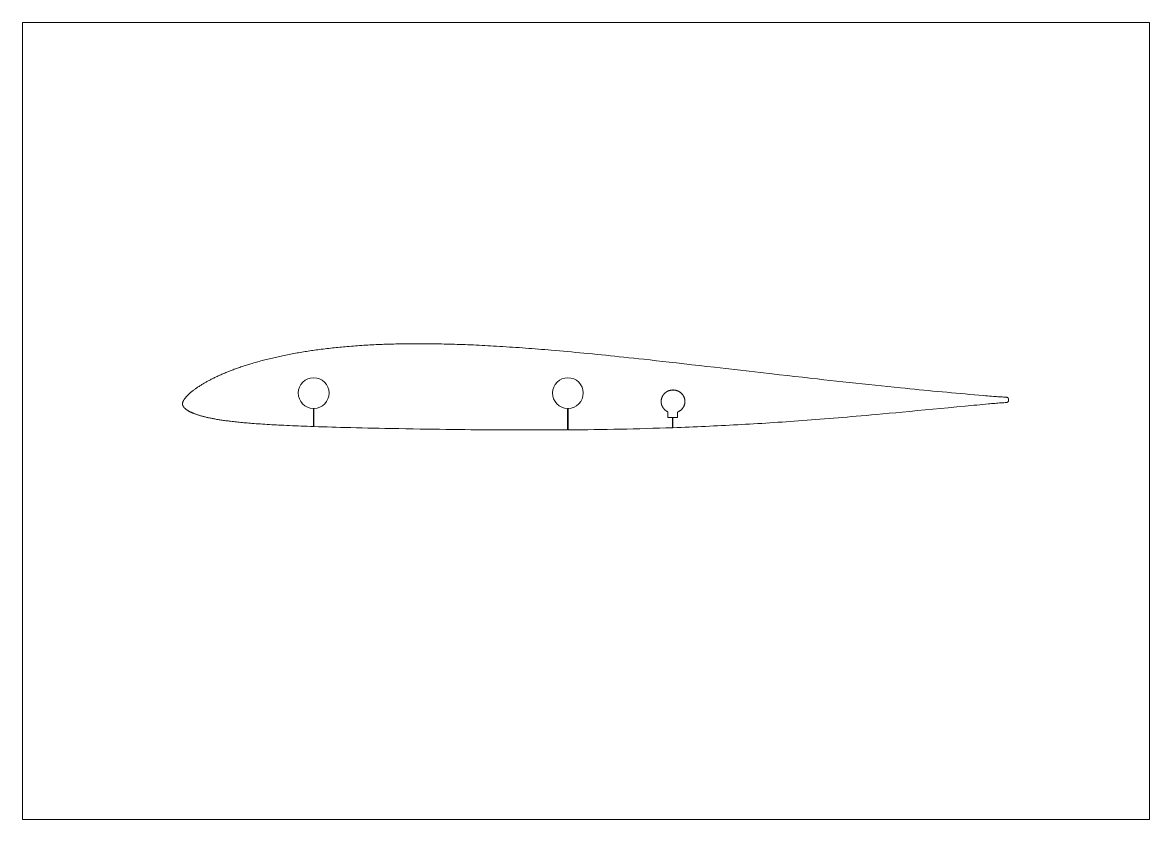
# Paper-space layout 'Sheet' of a CAD drawing. Header units: millimetres. Extents: x 0 to 594, y 0 to 420.
# The model-space entities are those that its viewports show. They can reach past a viewport. Long polylines and large blocks are cut down to what shows.
import ezdxf

# ---------------------------------------------------------------- set-up
doc = ezdxf.new("R2010")
doc.units = ezdxf.units.MM
doc.layers.add('Geometries', color=7, linetype='Continuous')

msp = doc.modelspace()

# ---------------------------------------------------------------- linework, layer by layer
at = {"layer": 'Geometries', "linetype": 'Continuous', "lineweight": 13}
for p, q in [((153.3, 216.62), (153.3, 207.1)), ((153.6, 207.09), (153.6, 216.62)), ((287.3, 216.62), (287.3, 205.33)), ((287.6, 205.33), (287.6, 216.62)), ((340.08, 211.79), (340.09, 214.87)), ((345.26, 214.7), (345.26, 211.79)), ((342.52, 211.79), (340.08, 211.79)), ((342.52, 206.47), (342.52, 211.79)), ((345.26, 211.79), (342.82, 211.79)), ((342.82, 211.79), (342.82, 206.48))]:
    msp.add_line(p, q, dxfattribs=at)
at = {"layer": 'Geometries', "linetype": 'Continuous', "lineweight": 13, "flags": 128}
for points in [[(518.67, 222.52), (517.91, 222.56), (517.14, 222.6), (516.38, 222.65), (515.62, 222.7), (514.85, 222.74), (514.1, 222.8), (513.35, 222.85), (512.6, 222.9), (511.85, 222.96), (510.78, 223.05), (509.71, 223.13), (508.63, 223.22), (507.56, 223.31), (506.49, 223.4), (504.1, 223.61), (501.71, 223.82), (499.32, 224.03), (496.93, 224.24), (494.49, 224.45), (492.05, 224.67), (489.62, 224.89), (487.18, 225.11), (484.74, 225.33), (482.3, 225.56), (479.87, 225.79), (477.43, 226.02), (474.99, 226.26), (472.55, 226.49), (470.12, 226.73), (467.68, 226.97), (465.25, 227.22), (462.81, 227.46), (459.46, 227.8), (456.11, 228.15), (452.76, 228.49), (449.42, 228.84), (446.01, 229.2), (442.6, 229.56), (439.19, 229.93), (435.78, 230.29), (432.38, 230.66), (429.03, 231.03), (425.68, 231.39), (422.34, 231.76), (418.99, 232.14), (415.01, 232.58), (411.03, 233.03), (407.04, 233.48), (403.06, 233.93), (399.08, 234.38), (395.1, 234.83), (389.02, 235.53), (382.94, 236.22), (376.86, 236.92), (370.78, 237.62), (364.7, 238.32), (360.72, 238.78), (356.73, 239.23), (352.75, 239.68), (348.77, 240.14), (344.79, 240.59), (340.81, 241.03), (337.46, 241.41), (334.11, 241.78), (330.77, 242.15), (327.42, 242.51), (324.79, 242.8), (322.16, 243.08), (319.53, 243.36), (316.9, 243.64), (314.55, 243.88), (312.21, 244.13), (309.86, 244.37), (307.51, 244.61), (305.16, 244.85), (302.81, 245.08), (300.46, 245.32), (298.11, 245.55), (295.94, 245.76), (293.77, 245.96), (291.59, 246.17), (289.42, 246.37), (287.25, 246.57), (285.12, 246.76), (282.98, 246.95), (280.85, 247.14), (278.72, 247.32), (277.01, 247.47), (275.3, 247.61), (273.59, 247.75), (271.88, 247.89), (270.18, 248.02), (268.5, 248.15), (266.82, 248.28), (265.14, 248.41), (263.46, 248.53), (261.75, 248.65), (260.04, 248.77), (258.33, 248.89), (256.62, 249), (254.91, 249.11), (253.23, 249.22), (251.55, 249.32), (249.87, 249.42), (248.19, 249.52), (246.69, 249.6), (245.19, 249.69), (243.69, 249.76), (242.19, 249.84), (240.69, 249.92), (239.19, 249.99), (237.69, 250.06), (236.19, 250.12), (234.76, 250.18), (233.33, 250.24), (231.91, 250.29), (230.48, 250.34), (229.05, 250.39), (227.62, 250.44), (226.28, 250.48), (224.93, 250.52), (223.59, 250.55), (222.24, 250.58), (220.89, 250.61), (219.55, 250.64), (218.2, 250.66), (216.85, 250.68), (215.51, 250.7), (214.16, 250.72), (212.84, 250.73), (211.52, 250.74), (210.19, 250.74), (208.87, 250.74), (207.75, 250.74), (206.63, 250.74), (205.51, 250.73), (204.38, 250.73), (203.26, 250.72), (202.14, 250.7), (201.08, 250.69), (200.02, 250.67), (198.97, 250.65), (197.91, 250.63), (196.85, 250.61), (195.79, 250.58), (194.74, 250.56), (193.68, 250.53), (192.62, 250.49), (191.56, 250.46), (190.52, 250.42), (189.49, 250.38), (188.45, 250.34), (187.41, 250.3), (186.32, 250.25), (185.23, 250.2), (184.14, 250.14), (183.05, 250.08), (181.96, 250.02), (180.9, 249.96), (179.83, 249.89), (178.76, 249.83), (177.69, 249.76), (176.6, 249.68), (175.51, 249.6), (174.42, 249.52), (173.33, 249.43), (172.24, 249.34), (171.15, 249.25), (170.06, 249.16), (169.11, 249.07), (168.16, 248.98), (167.2, 248.89), (166.25, 248.8), (165.3, 248.7), (164.35, 248.6), (163.4, 248.5), (162.45, 248.39), (161.45, 248.28), (160.46, 248.16), (159.46, 248.04), (158.47, 247.92), (157.48, 247.79), (156.48, 247.66), (155.63, 247.55), (154.78, 247.43), (153.94, 247.32), (153.09, 247.2), (152.24, 247.07), (151.41, 246.95), (150.58, 246.82), (149.74, 246.69), (148.91, 246.56), (148.06, 246.43), (147.22, 246.29), (146.37, 246.15), (145.52, 246), (144.68, 245.85), (143.83, 245.7), (142.99, 245.55), (142.14, 245.39), (141.3, 245.23), (140.46, 245.07), (139.61, 244.91), (138.77, 244.74), (137.93, 244.57), (137.09, 244.39), (136.32, 244.23), (135.55, 244.06), (134.78, 243.9), (134.01, 243.72), (133.24, 243.55), (132.48, 243.37), (131.69, 243.19), (130.9, 243), (130.11, 242.81), (129.32, 242.61), (128.53, 242.42), (127.75, 242.22), (127.01, 242.02), (126.27, 241.83), (125.53, 241.63), (124.79, 241.43), (124.05, 241.23), (123.32, 241.02), (122.58, 240.81), (121.85, 240.6), (121.11, 240.38), (120.38, 240.16), (119.8, 239.98), (119.23, 239.81), (118.66, 239.63), (118.08, 239.45), (117.51, 239.26), (116.9, 239.07), (116.3, 238.87), (115.69, 238.67), (115.09, 238.46), (114.49, 238.25), (113.88, 238.05), (113.32, 237.85), (112.75, 237.64), (112.19, 237.44), (111.62, 237.23), (111.06, 237.02), (110.5, 236.81), (109.94, 236.59), (109.38, 236.38), (108.82, 236.16), (108.26, 235.93), (107.71, 235.71), (107.16, 235.49), (106.62, 235.26), (106.07, 235.03), (105.57, 234.82), (105.08, 234.61), (104.58, 234.39), (104.08, 234.17), (103.59, 233.95), (103.09, 233.72), (102.6, 233.49), (102.11, 233.26), (101.66, 233.05), (101.22, 232.84), (100.79, 232.63), (100.35, 232.41), (99.91, 232.19), (99.48, 231.97), (99.04, 231.75), (98.67, 231.55), (98.29, 231.35), (97.91, 231.15), (97.54, 230.94), (97.16, 230.74), (96.79, 230.53), (96.42, 230.32), (96.05, 230.11), (95.66, 229.88), (95.28, 229.65), (94.9, 229.42), (94.51, 229.19), (94.13, 228.95), (93.76, 228.71), (93.39, 228.48), (93.03, 228.24), (92.66, 228), (92.3, 227.76), (91.94, 227.51), (91.66, 227.32), (91.38, 227.12), (91.11, 226.92), (90.83, 226.72), (90.55, 226.52), (90.28, 226.32), (90.01, 226.11), (89.74, 225.9), (89.47, 225.69), (89.2, 225.48), (88.99, 225.31), (88.79, 225.14), (88.58, 224.97), (88.38, 224.79), (88.17, 224.62), (87.99, 224.45), (87.81, 224.29), (87.63, 224.13), (87.45, 223.96), (87.28, 223.79), (87.14, 223.66), (87.01, 223.52), (86.88, 223.38), (86.74, 223.24), (86.62, 223.1), (86.46, 222.93), (86.3, 222.75), (86.14, 222.56), (85.99, 222.38), (85.87, 222.24), (85.75, 222.09), (85.63, 221.94), (85.52, 221.8), (85.43, 221.69), (85.35, 221.58), (85.27, 221.47), (85.2, 221.35), (85.12, 221.24), (85.05, 221.13), (84.98, 221.01), (84.91, 220.9), (84.85, 220.79), (84.8, 220.68), (84.74, 220.57), (84.69, 220.45), (84.64, 220.34), (84.6, 220.25), (84.57, 220.16), (84.54, 220.08), (84.5, 219.99), (84.47, 219.9), (84.44, 219.81), (84.41, 219.72), (84.39, 219.63), (84.37, 219.56), (84.36, 219.5), (84.34, 219.43), (84.33, 219.37), (84.32, 219.31), (84.32, 219.24), (84.31, 219.18), (84.31, 219.11), (84.31, 219.05)], [(340.09, 214.87), (339.99, 214.91), (339.89, 214.96), (339.79, 215.01), (339.7, 215.07), (339.6, 215.12), (339.5, 215.18), (339.41, 215.24), (339.31, 215.31), (339.21, 215.37), (339.11, 215.44), (339.01, 215.52), (338.92, 215.59), (338.82, 215.67), (338.72, 215.75), (338.62, 215.84), (338.53, 215.92), (338.44, 216), (338.36, 216.08), (338.28, 216.17), (338.2, 216.25), (338.12, 216.34), (338.04, 216.43), (337.96, 216.53), (337.88, 216.62), (337.8, 216.72), (337.73, 216.83), (337.65, 216.94), (337.58, 217.05), (337.5, 217.16), (337.43, 217.28), (337.37, 217.39), (337.31, 217.5), (337.25, 217.61), (337.19, 217.72), (337.14, 217.84), (337.09, 217.96), (337.04, 218.07), (337, 218.18), (336.95, 218.3), (336.91, 218.42), (336.87, 218.54), (336.84, 218.66), (336.8, 218.78), (336.77, 218.9), (336.74, 219.03), (336.72, 219.15), (336.69, 219.28), (336.67, 219.4), (336.66, 219.53), (336.64, 219.65), (336.63, 219.78), (336.62, 219.92), (336.61, 220.05), (336.61, 220.18), (336.61, 220.31), (336.61, 220.44), (336.61, 220.57), (336.62, 220.7), (336.63, 220.83), (336.65, 220.97), (336.66, 221.1), (336.69, 221.24), (336.71, 221.37), (336.74, 221.5), (336.77, 221.63), (336.8, 221.76), (336.83, 221.88), (336.86, 222), (336.9, 222.12), (336.94, 222.23), (336.98, 222.35), (337.03, 222.46), (337.07, 222.58), (337.13, 222.7), (337.19, 222.82), (337.24, 222.94), (337.31, 223.06), (337.37, 223.18), (337.44, 223.29), (337.51, 223.41), (337.58, 223.52), (337.65, 223.63), (337.73, 223.74), (337.81, 223.84), (337.88, 223.94), (337.97, 224.04), (338.05, 224.14), (338.13, 224.24), (338.22, 224.34), (338.31, 224.43), (338.4, 224.52), (338.49, 224.61), (338.58, 224.69), (338.67, 224.78), (338.77, 224.86), (338.86, 224.93), (338.96, 225.01), (339.06, 225.08), (339.16, 225.16), (339.26, 225.23), (339.36, 225.29), (339.46, 225.36), (339.56, 225.42), (339.67, 225.49), (339.78, 225.55), (339.89, 225.6), (340, 225.66), (340.11, 225.71), (340.22, 225.76), (340.35, 225.82), (340.47, 225.87), (340.6, 225.92), (340.73, 225.97), (340.86, 226.02), (340.99, 226.06), (341.12, 226.09), (341.25, 226.13), (341.38, 226.16), (341.5, 226.19), (341.63, 226.22), (341.75, 226.24), (341.87, 226.26), (342, 226.28), (342.12, 226.29), (342.24, 226.31), (342.35, 226.32), (342.47, 226.33), (342.6, 226.33), (342.72, 226.34), (342.85, 226.34), (342.97, 226.34), (343.09, 226.33), (343.19, 226.33), (343.3, 226.32), (343.42, 226.32), (343.53, 226.31), (343.64, 226.29), (343.75, 226.28), (343.87, 226.26), (343.98, 226.24), (344.1, 226.22), (344.22, 226.2), (344.34, 226.17), (344.46, 226.14), (344.58, 226.11), (344.71, 226.07), (344.83, 226.04), (344.96, 225.99), (345.07, 225.96), (345.18, 225.92), (345.29, 225.87), (345.4, 225.83), (345.51, 225.78), (345.62, 225.73), (345.73, 225.67), (345.84, 225.62), (345.96, 225.55), (346.08, 225.49), (346.19, 225.42), (346.31, 225.35), (346.42, 225.28), (346.54, 225.2), (346.64, 225.12), (346.74, 225.05), (346.84, 224.97), (346.94, 224.89), (347.04, 224.81), (347.14, 224.72), (347.23, 224.64), (347.32, 224.55), (347.41, 224.46), (347.5, 224.37), (347.58, 224.28), (347.67, 224.18), (347.75, 224.09), (347.83, 223.99), (347.91, 223.88), (347.99, 223.78), (348.06, 223.68), (348.14, 223.57), (348.21, 223.46), (348.27, 223.35), (348.34, 223.24), (348.41, 223.12), (348.47, 223.01), (348.53, 222.89), (348.59, 222.77), (348.64, 222.65), (348.69, 222.53), (348.74, 222.4), (348.79, 222.28), (348.83, 222.15), (348.87, 222.03), (348.91, 221.9), (348.95, 221.77), (348.98, 221.63), (349.01, 221.5), (349.03, 221.37), (349.06, 221.25), (349.07, 221.13), (349.09, 221.01), (349.1, 220.89), (349.11, 220.76), (349.12, 220.64), (349.13, 220.52), (349.13, 220.39), (349.13, 220.25), (349.13, 220.12), (349.13, 219.99), (349.12, 219.85), (349.11, 219.72), (349.09, 219.59), (349.07, 219.46), (349.05, 219.33), (349.03, 219.2), (349.01, 219.08), (348.98, 218.95), (348.95, 218.83), (348.91, 218.71), (348.88, 218.58), (348.84, 218.46), (348.8, 218.34), (348.75, 218.22), (348.71, 218.11), (348.66, 217.99), (348.61, 217.88), (348.56, 217.77), (348.51, 217.66), (348.45, 217.55), (348.4, 217.44), (348.34, 217.34), (348.27, 217.24), (348.21, 217.13), (348.15, 217.03), (348.08, 216.94), (348.01, 216.84), (347.94, 216.74), (347.86, 216.64), (347.79, 216.55), (347.71, 216.45), (347.63, 216.36), (347.54, 216.26), (347.44, 216.16), (347.35, 216.06), (347.25, 215.97), (347.15, 215.88), (347.05, 215.79), (346.95, 215.7), (346.85, 215.62), (346.75, 215.54), (346.64, 215.46), (346.54, 215.39), (346.44, 215.32), (346.33, 215.25), (346.23, 215.19), (346.13, 215.12), (346.02, 215.06), (345.92, 215.01), (345.82, 214.95), (345.71, 214.9), (345.59, 214.84), (345.48, 214.79), (345.37, 214.74), (345.26, 214.7)], [(518.67, 222.52), (518.73, 222.52), (518.78, 222.51), (518.84, 222.5), (518.89, 222.49), (518.95, 222.47), (519, 222.46), (519.05, 222.44), (519.1, 222.41), (519.14, 222.39), (519.19, 222.36), (519.24, 222.33), (519.28, 222.3), (519.33, 222.26), (519.37, 222.23), (519.41, 222.19), (519.44, 222.15), (519.48, 222.1), (519.51, 222.06), (519.54, 222.01), (519.57, 221.96), (519.59, 221.91), (519.61, 221.86), (519.63, 221.81), (519.65, 221.76), (519.66, 221.71), (519.67, 221.66), (519.68, 221.61), (519.68, 221.56), (519.69, 221.51)], [(519.69, 220.73), (519.69, 220.68), (519.69, 220.63), (519.68, 220.57), (519.67, 220.52), (519.65, 220.47), (519.64, 220.42), (519.62, 220.38), (519.6, 220.33), (519.58, 220.28), (519.55, 220.24), (519.53, 220.19), (519.49, 220.15), (519.46, 220.11), (519.43, 220.07), (519.39, 220.03), (519.35, 220), (519.31, 219.97), (519.27, 219.94), (519.22, 219.91), (519.18, 219.88), (519.13, 219.86), (519.08, 219.84), (519.04, 219.82), (518.98, 219.8), (518.92, 219.79), (518.87, 219.78), (518.81, 219.77), (518.75, 219.76)], [(519.69, 221.51), (519.69, 221.29), (519.69, 221.07), (519.69, 220.73)], [(153.3, 207.1), (151.71, 207.15), (150.11, 207.21), (148.52, 207.27), (146.93, 207.33), (145.33, 207.39), (143.74, 207.46), (142.23, 207.52), (140.73, 207.58), (139.23, 207.65), (137.73, 207.72), (136.23, 207.8), (135, 207.86), (133.78, 207.92), (132.55, 207.99), (131.33, 208.06), (130.1, 208.13), (128.88, 208.2), (127.66, 208.28), (126.54, 208.35), (125.41, 208.43), (124.29, 208.5), (123.17, 208.58), (122.05, 208.67), (120.93, 208.75), (120.09, 208.82), (119.25, 208.89), (118.41, 208.96), (117.57, 209.03), (116.73, 209.11), (115.89, 209.19), (115.05, 209.27), (114.22, 209.35), (113.46, 209.42), (112.71, 209.5), (111.96, 209.58), (111.21, 209.67), (110.45, 209.75), (109.7, 209.84), (108.95, 209.93), (108.34, 210.01), (107.73, 210.09), (107.13, 210.17), (106.52, 210.25), (105.91, 210.34), (105.31, 210.43), (104.7, 210.52), (104.14, 210.6), (103.59, 210.69), (103.03, 210.78), (102.48, 210.87), (101.93, 210.97), (101.37, 211.07), (100.9, 211.16), (100.43, 211.25), (99.95, 211.34), (99.48, 211.43), (99.01, 211.53), (98.54, 211.62), (98.07, 211.72), (97.64, 211.82), (97.2, 211.92), (96.77, 212.01), (96.34, 212.12), (95.92, 212.22), (95.49, 212.33), (95.14, 212.42), (94.8, 212.51), (94.45, 212.61), (94.11, 212.7), (93.76, 212.8), (93.42, 212.91), (93.1, 213.01), (92.78, 213.11), (92.46, 213.21), (92.14, 213.32), (91.82, 213.42), (91.5, 213.54), (91.18, 213.65), (90.86, 213.76), (90.55, 213.88), (90.23, 214), (90.03, 214.08), (89.82, 214.16), (89.62, 214.25), (89.41, 214.33), (89.21, 214.42), (89.01, 214.51), (88.82, 214.6), (88.62, 214.69), (88.43, 214.79), (88.24, 214.88), (88.05, 214.98), (87.86, 215.08), (87.68, 215.18), (87.49, 215.29), (87.31, 215.39), (87.17, 215.48), (87.02, 215.57), (86.88, 215.66), (86.74, 215.75), (86.6, 215.85), (86.47, 215.94), (86.34, 216.04), (86.2, 216.14), (86.08, 216.25), (85.96, 216.34), (85.84, 216.44), (85.73, 216.54), (85.62, 216.64), (85.53, 216.71), (85.44, 216.8), (85.36, 216.88), (85.28, 216.96), (85.21, 217.03), (85.15, 217.1), (85.08, 217.17), (85.02, 217.24), (84.97, 217.32), (84.91, 217.39), (84.86, 217.47), (84.81, 217.55), (84.76, 217.63), (84.71, 217.71), (84.67, 217.79), (84.63, 217.88), (84.59, 217.96), (84.55, 218.05), (84.52, 218.13), (84.48, 218.22), (84.45, 218.31), (84.42, 218.4), (84.4, 218.47), (84.38, 218.54), (84.36, 218.61), (84.35, 218.69), (84.34, 218.76), (84.33, 218.83), (84.32, 218.9), (84.31, 218.97), (84.31, 219.05)], [(518.75, 219.76), (517.98, 219.71), (517.2, 219.66), (516.43, 219.61), (515.65, 219.55), (514.88, 219.49), (514.1, 219.43), (513.33, 219.37), (512.47, 219.3), (511.62, 219.22), (510.77, 219.15), (509.92, 219.07), (509.07, 218.99), (507.55, 218.85), (506.03, 218.7), (504.51, 218.56), (502.98, 218.42), (501.46, 218.27), (496.94, 217.85), (492.41, 217.42), (487.89, 217), (483.85, 216.62), (479.81, 216.23), (475.77, 215.85), (471.73, 215.46), (467.69, 215.08), (463.65, 214.7), (460.25, 214.38), (456.86, 214.07), (453.46, 213.76), (450.07, 213.45), (447.4, 213.21), (444.73, 212.98), (442.07, 212.74), (439.4, 212.51), (437.01, 212.3), (434.63, 212.1), (432.25, 211.9), (429.87, 211.7), (427.48, 211.51), (425.1, 211.31), (422.71, 211.12), (420.33, 210.93), (418.06, 210.76), (415.8, 210.58), (413.53, 210.41), (411.27, 210.24), (409, 210.08), (406.73, 209.91), (404.6, 209.76), (402.46, 209.61), (400.32, 209.46), (398.18, 209.32), (396.04, 209.18), (393.91, 209.04), (391.77, 208.9), (389.63, 208.77), (387.49, 208.64), (385.35, 208.51), (383.25, 208.38), (381.15, 208.26), (379.05, 208.14), (376.95, 208.03), (374.81, 207.91), (372.67, 207.8), (370.53, 207.68), (368.39, 207.58), (366.25, 207.47), (364.15, 207.37), (362.04, 207.27), (359.94, 207.17), (357.84, 207.08), (355.69, 206.99), (353.55, 206.9), (351.4, 206.81), (349.26, 206.72), (347.11, 206.64), (344.97, 206.56), (342.82, 206.48)], [(287.3, 205.33), (284.48, 205.31), (281.66, 205.29), (278.84, 205.28), (276.02, 205.27), (273.2, 205.26), (270.38, 205.26), (267.72, 205.26), (265.06, 205.26), (262.4, 205.26), (259.74, 205.27), (257.08, 205.28), (254.11, 205.29), (251.14, 205.31), (248.17, 205.33), (245.2, 205.35), (242.23, 205.37), (239.27, 205.4), (236.3, 205.43), (233.33, 205.46), (229.94, 205.49), (226.54, 205.53), (223.15, 205.58), (219.76, 205.62), (216.37, 205.67), (212.98, 205.72), (209.58, 205.78), (205.85, 205.84), (202.12, 205.9), (198.39, 205.97), (194.66, 206.04), (190.93, 206.12), (187.94, 206.18), (184.95, 206.24), (181.97, 206.31), (178.98, 206.37), (176, 206.44), (173.01, 206.52), (170.02, 206.59), (167.68, 206.66), (165.33, 206.72), (162.98, 206.79), (160.64, 206.86), (158.29, 206.93), (155.95, 207.01), (153.6, 207.09)]]:
    msp.add_lwpolyline(points, dxfattribs=at)
at = {"layer": 'Geometries', "linetype": 'Continuous', "lineweight": 13}
for centre, radius, start, end in [((153.45, 224.71), 8.1, 271.06109, 268.93891), ((287.45, 224.71), 8.1, 271.06109, 268.93891), ((273.94, 2180.32), 1975.04, 270.39639, 271.98996)]:
    msp.add_arc(centre, radius, start, end, dxfattribs=at)

psp = doc.layouts.new('Sheet')

# ---------------------------------------------------------------- viewports
at = {"layer": '0'}
psp.add_viewport(center=(297, 210), size=(594, 420), view_center_point=(297, 210), view_height=420, dxfattribs=at)

doc.saveas('drawing.dxf')
